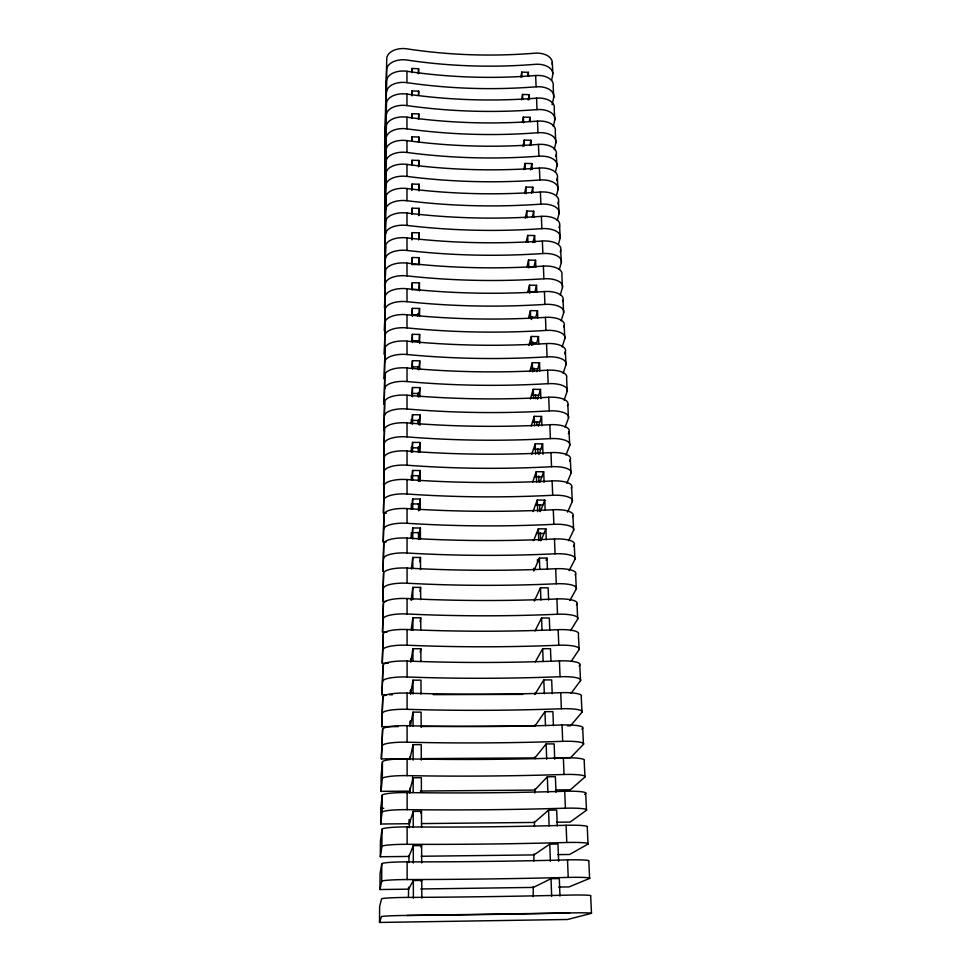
<?xml version="1.0" encoding="UTF-8"?>
<svg xmlns="http://www.w3.org/2000/svg" width="971" height="971" viewBox="0 0 971 971"><rect width="100%" height="100%" fill="white"/><g stroke="black" fill="none" stroke-linecap="round" stroke-linejoin="round"><path stroke-width="1.46" d="M411.316 503.779L411.316 509.144M418.707 539.075L418.707 532.691M535.142 725.701L535.142 724.706M411.267 538.116L411.279 532.642M411.085 599.787L411.085 598.84M386.482 694.763L381.979 694.775L383.023 665.256A19.869 4.2 -0.4 0 1 407.08 661.045A652.427 214.785 -2 0 0 559.43 660.911A19.699 4.127 -1.8 0 1 579.796 665.05L580.512 680.647L570.96 693.44M388.242 663.242L382.258 663.242L383.217 634.087A19.699 4.6 -0.3 0 1 407.08 629.524A643.312 231.984 -2.1 0 0 558.155 629.669A19.529 4.515 -1.9 0 1 578.388 634.233L579.092 649.575L571.13 661.433M387.004 632.145L382.525 632.145L383.399 603.44A19.541 4.976 -0.3 0 1 407.067 598.537A634.464 248.175 -2.2 0 0 556.905 598.949A19.371 4.879 -1.9 0 1 576.992 603.913L577.684 619.013L570.572 630.689M385.754 601.535L382.78 601.535L383.581 573.278A19.384 5.341 -0.2 0 1 407.067 568.059A625.882 263.42 -2.3 0 0 555.679 568.727A19.226 5.243 -2 0 1 575.621 574.079L576.301 588.936L569.904 600.418M386.179 541.976L383.242 541.964L383.946 514.412A19.068 6.02 -0.1 0 1 407.055 508.586A609.448 291.324 -2.5 0 0 553.288 509.726A18.91 5.923 -2.2 0 1 572.939 515.832L573.606 530.215L568.593 540.701M386.361 513.113L383.448 513.089L384.128 485.682A18.922 6.348 0 0 1 407.043 479.553A601.571 304.093 -2.7 0 0 552.111 480.936A18.765 6.239 -2.3 0 1 571.628 487.393L572.283 501.558L567.586 512.118M408.585 889.145L379.964 889.545L381.688 881.207L381.797 863.729A20.913 1.554 -0.8 0 1 407.128 861.86A713.721 85.994 -1.4 0 0 567.513 859.881A20.719 1.529 -1.3 0 1 588.814 861.156L589.615 878.427L569.03 886.911L558.677 887.057M421.681 862.916L421.608 845.583L413.282 845.668L408.985 856.434L380.329 856.75L381.906 846.396L382.016 829.21A20.731 2.039 -0.8 0 1 407.116 826.916A702.64 110.961 -1.5 0 0 566.105 825.277A20.549 2.003 -1.4 0 1 587.249 827.074L588.025 844.042L569.649 854.48L557.803 854.626M421.548 827.316L421.487 811.355L413.221 811.428L409.361 823.711L380.693 824.003L382.113 812.181L382.222 795.285A20.549 2.5 -0.7 0 1 407.116 792.579A691.922 134.399 -1.6 0 0 564.721 791.268A20.367 2.452 -1.5 0 1 585.707 793.562L586.472 810.239L570.111 822.085L556.771 822.219M421.402 792.36L421.353 777.71L413.161 777.771L409.701 791.122L381.033 791.353L382.319 778.548L382.428 761.956A20.379 2.949 -0.6 0 1 407.104 758.849A681.569 156.404 -1.7 0 0 563.362 757.841A20.197 2.901 -1.6 0 1 584.19 760.621L584.943 777.018L570.402 789.787L555.594 789.909M421.28 760.075L421.22 744.636L413.1 744.684L410.005 758.703L381.36 758.897L382.623 729.172A20.197 3.386 -0.6 0 1 407.092 725.689A671.544 177.074 -1.8 0 0 562.027 724.985A20.027 3.326 -1.6 0 1 582.709 728.226L583.45 744.356L570.535 757.671L554.259 757.781M398.231 726.599L381.676 726.672L382.829 696.947A20.027 3.799 -0.5 0 1 407.092 693.088A661.834 196.506 -1.9 0 0 560.716 692.675A19.857 3.726 -1.7 0 1 581.241 696.377L581.969 712.241L570.523 725.81L567.562 725.823M381.979 694.775L383.023 665.256M382.258 663.242L383.217 634.087M382.525 632.145L383.399 603.44M382.78 601.535L383.581 573.278M383.763 543.614L383.023 571.458L383.763 543.614A19.226 5.692 -0.1 0 1 407.055 538.08A617.544 277.791 -2.4 0 0 554.465 538.99A19.068 5.583 -2.1 0 1 574.262 544.719L574.941 559.345L569.115 570.681M383.242 541.964L383.946 514.412M383.448 513.089L384.128 485.682M384.298 457.39L383.642 484.893L384.298 457.39A18.777 6.676 0.1 0 1 407.031 450.993A593.912 316.121 -2.8 0 0 550.958 452.595A18.619 6.554 -2.3 0 1 570.341 459.392L570.984 473.338L566.821 483.327M384.467 429.558L383.812 457.402L384.467 429.558A18.631 6.979 0.1 0 1 407.031 422.883A586.472 327.47 -2.9 0 0 549.829 424.703A18.473 6.858 -2.4 0 1 569.079 431.84L569.71 445.568L565.959 455.108M384.637 402.14L383.982 430.469L384.637 402.14A18.485 7.27 0.2 0 1 407.019 395.209A579.226 338.175 -3.1 0 0 548.712 397.248A18.34 7.149 -2.5 0 1 567.829 404.689L568.448 418.21L565.061 427.337M384.807 375.158L384.128 404.312L384.807 375.158A18.34 7.562 0.3 0 1 407.019 367.973A572.174 348.286 -3.2 0 0 547.608 370.206A18.194 7.428 -2.6 0 1 566.603 377.962L567.21 391.277L564.115 400.088M384.965 348.577L384.273 378.933L384.965 348.577A18.206 7.841 0.3 0 1 407.007 341.149A565.304 357.814 -3.4 0 0 546.527 343.576A18.061 7.707 -2.7 0 1 565.389 351.648L565.996 364.756L563.131 373.301M385.135 322.408L384.395 354.379L385.135 322.408A18.061 8.108 0.4 0 1 407.007 314.738A558.604 366.807 -3.6 0 0 545.471 317.359A17.927 7.974 -2.7 0 1 564.2 325.71L564.794 338.624L562.148 346.926M385.293 296.628L384.492 330.65L385.293 296.628A17.927 8.363 0.5 0 1 407.007 288.727A552.086 375.279 -3.8 0 0 544.415 291.543A17.794 8.229 -2.8 0 1 563.022 300.173L563.605 312.893L561.177 320.879M385.451 271.225L384.589 307.795L385.451 271.225A17.794 8.618 0.6 0 1 406.995 263.117A545.726 383.29 -4 0 0 543.384 266.103A17.66 8.472 -2.9 0 1 561.869 274.999L562.44 287.537L560.243 295.075M385.596 246.209L384.662 285.814L385.596 246.209A17.66 8.848 0.7 0 1 406.995 237.883A539.524 390.84 -4.3 0 0 542.364 241.039A17.527 8.715 -3 0 1 560.728 250.202L561.299 262.558L559.369 269.44M557.293 220.441L559.041 213.681L558.495 201.677A17.272 9.164 -3.2 0 0 540.374 192.015A527.581 404.664 -4.9 0 1 406.983 188.532A17.405 9.309 0.9 0 0 385.9 197.259L384.722 264.743L385.754 221.558A17.539 9.091 0.8 0 1 406.983 213.025A533.48 397.952 -4.6 0 0 541.369 216.351A17.405 8.945 -3.1 0 1 559.599 225.77L560.158 237.944L558.568 243.842M386.045 173.324L384.795 225.369L386.045 173.324A17.284 9.528 0.9 0 1 406.97 164.402A521.84 410.988 -5.3 0 0 539.403 168.044A17.15 9.382 -3.3 0 1 557.403 177.948L557.949 189.77L556.662 194.94M554.223 149.704L555.788 142.968L555.266 131.473A16.908 9.795 -3.6 0 0 537.497 121.12A510.758 422.543 -6.3 0 1 406.958 117.175A17.029 9.953 1.2 0 0 386.337 126.461L384.807 207.102L386.191 149.728A17.15 9.746 1.1 0 1 406.97 140.613A516.232 416.947 -5.8 0 0 538.444 144.412A17.029 9.589 -3.4 0 1 556.322 154.547L556.856 166.199L555.436 172.11M552.123 104.722L553.701 97.476L553.191 86.298A16.677 10.171 -3.8 0 0 535.64 75.52A500.247 432.738 -7.8 0 1 406.958 71.296A16.798 10.341 1.4 0 0 386.616 80.933L384.795 173.481L386.482 103.533A16.92 10.147 1.3 0 1 406.958 94.078A505.43 427.81 -7 0 0 536.562 98.156A16.786 9.989 -3.7 0 1 554.223 108.728L554.744 120.064L553.3 126.448M410.769 661.7L410.794 658.763M535.033 758.752L535.045 756.737M379.515 922.45L381.469 916.648A21.192 0.801 -0.9 0 1 407.14 915.447A731.09 45.37 -1.2 0 0 569.661 912.946A20.998 0.789 -1.2 0 1 591.218 913.408L567.525 919.488L379.515 922.45L379.625 906.489L381.579 898.855A21.095 1.056 -0.9 0 1 407.14 897.422A725.203 59.352 -1.3 0 0 568.933 895.104A20.901 1.044 -1.2 0 1 590.417 895.845M384.662 146.148L386.749 58.636A16.677 10.523 1.5 0 1 406.946 48.841A495.21 437.363 -8.9 0 0 534.73 53.199A16.556 10.353 -4 0 1 552.171 64.183M379.964 889.545L380.062 873.621L381.797 863.729M380.329 856.75L380.438 840.947L382.016 829.21M384.771 158.152L386.689 69.742A16.738 10.426 1.4 0 1 406.946 60.032A497.71 435.093 -8.3 0 0 535.191 64.329A16.616 10.268 -3.9 0 1 552.681 75.204L551.601 80.302M380.693 824.003L380.79 808.309L382.222 795.285M384.807 189.806L386.337 126.461M381.033 791.353L381.13 775.805L382.428 761.956M381.36 758.897L382.623 729.172M381.676 726.672L382.829 696.947M384.759 244.595L385.9 197.259M410.563 693.306L410.587 690.332M410.357 721.271L410.32 726.272L413.039 712.156L421.098 712.131L421.159 727.303M410.053 756.53L410.029 759.565M534.815 788.998L534.778 793.052M409.701 793.089L409.738 789.01M409.41 819.621L409.325 827.802M408.9 862.6L408.997 855.427M408.585 887.154L408.439 897.398M534.463 821.417L534.39 826.503M533.844 861.059L533.965 853.934M533.334 886.45L533.103 896.621M411.704 72.182L411.898 68.48L418.598 68.698L418.61 73.59M411.716 95.012L411.935 90.946L418.683 91.153L418.695 95.401M411.753 117.709L411.983 113.716L418.768 113.923L418.792 118.948M411.789 140.734L412.02 136.826L418.865 137.02L418.877 142.118M411.753 165.373L412.068 160.264L418.95 160.458L418.974 166.369M418.295 73.638L418.598 68.698M411.728 190.037L412.105 184.053L419.047 184.235L419.071 190.984M418.428 95.219L418.683 91.153M411.765 214.033L412.153 208.182L419.144 208.352L419.169 215.198M418.428 119.251L418.768 113.923M411.716 239.788L412.19 232.664L419.229 232.834L419.254 239.012M418.513 142.239L418.865 137.02M412.238 257.509L411.753 264.452L418.78 264.61L419.326 257.667L412.238 257.509L412.25 264.573M418.513 166.842L418.95 160.458M418.622 190.219L419.047 184.235M412.274 282.731L411.801 289.479L418.877 289.625L419.423 282.889L412.274 282.731L412.299 289.892M418.598 215.659L419.144 208.352M412.323 308.341L411.838 314.883L418.974 315.017L419.533 308.475L412.323 308.341L412.335 316.425M418.695 239.958L419.229 232.834M412.372 334.327L411.886 340.663L419.059 340.797L419.63 334.461L412.372 334.327L412.384 342.532M419.763 369.162L419.727 360.836L412.42 360.727L411.922 366.844L419.156 366.953M411.728 396.229L412.469 387.514L419.836 387.623L419.873 396.933M411.74 423.368L412.517 414.738L419.945 414.835L419.982 425.14M418.889 369.902L419.727 360.836M411.655 452.037L412.566 442.375L420.042 442.46L420.091 452.061M418.987 396.338L419.836 387.623M411.692 479.71L412.614 470.462L420.152 470.534L420.2 481.179M418.926 424.679L419.945 414.835M411.583 509.277L412.663 498.985L420.273 499.045L420.309 509.86M419.011 452.122L420.042 442.46M411.57 538.116L412.711 527.969L420.382 528.018L420.419 539.002M418.95 481.143L420.152 470.534M411.364 569.067L412.772 557.427L420.492 557.463L420.54 569.564M418.853 510.673L420.273 499.045M418.889 539.536L420.382 528.018M411.158 600.151L412.821 587.358L420.613 587.382L420.661 599.677M419.885 561.845L420.492 557.463M411.146 630.058L412.881 617.787L420.734 617.799L420.783 630.3M419.994 591.485L420.613 587.382M410.903 661.846L412.93 648.725L420.844 648.725L420.904 661.433M420.103 621.61L420.734 617.799M410.563 694.301L412.991 680.173L420.977 680.161L421.026 694.083M520.881 77L521.743 72.109L528.358 72.327L528.515 76.491M420.225 652.221L420.844 648.725M521.585 99.819L522.556 94.454L529.219 94.66L529.401 99.588M527.69 75.993L528.358 72.327M522.386 122.382L523.381 117.103L530.081 117.309L530.251 121.593M528.2 100.025L529.219 94.66M522.956 146.548L524.219 140.091L530.967 140.285L531.161 145.359M529.316 121.266L530.081 117.309M523.794 169.719L525.056 163.407L531.865 163.589L532.084 169.476M529.923 145.444L530.967 140.285M524.692 192.986L525.918 187.051L532.776 187.233L532.97 192.452M530.542 169.901L531.865 163.589M525.226 218.281L526.792 211.047L533.686 211.217L533.916 217.273M531.489 193.156L532.776 187.233M526.1 242.447L527.678 235.395L534.62 235.552L534.887 242.459M532.387 217.006L533.686 211.217M528.576 260.094L526.974 266.964L533.904 267.122L535.567 260.252L528.576 260.094L528.855 267.887M532.982 242.604L534.62 235.552M555.849 156.537L556.322 154.547M529.486 285.171L527.86 291.846L534.851 291.992L536.538 285.316L529.486 285.171L529.765 293.084M556.759 180.57L557.403 177.948M530.409 310.611L528.758 317.092L535.798 317.226L537.509 310.756L530.409 310.611L530.7 318.646M557.912 203.971L558.495 201.677M531.453 319.52L532.169 316.777M559.078 227.772L559.599 225.77M528.94 345.518L531.343 336.452L538.504 336.573L538.784 343.916M560.243 251.962L560.728 250.202M538.504 336.573L536.769 342.848L529.681 342.727M529.802 371.65L532.29 362.681L539.512 362.79L539.827 371.068M536.902 371.759L539.512 362.79M530.421 399.02L533.261 389.31L540.531 389.407L540.883 398.656M562.61 301.532L563.022 300.173M537.57 399.13L540.531 389.407M531.234 426.099L534.244 416.341L541.563 416.438L541.927 425.832M563.811 326.936L564.2 325.71M538.432 426.196L541.563 416.438M531.78 454.428L535.239 443.808L542.619 443.893L543.02 454.294M564.673 353.845L565.389 351.648M539.002 454.501L542.619 443.893M532.606 482.211L536.247 471.7L543.687 471.772L544.1 482.344M567.489 405.635L567.829 404.689M539.888 482.284L543.687 471.772M420.819 813.164L421.487 811.355M533.018 511.559L537.279 500.029L544.78 500.089L545.156 509.933M568.387 433.636L569.079 431.84M540.337 511.62L544.78 500.089M533.807 540.24L538.322 528.819L545.884 528.867L546.297 539.779M569.637 461.128L570.341 459.392M541.163 540.289L545.884 528.867M533.856 571.045L539.39 558.07L547.001 558.107L547.426 569.188M571.264 488.243L571.628 487.393M546.042 560.279L547.001 558.107M572.55 516.681L572.939 515.832M534.329 601.061L540.471 587.795L548.142 587.819L548.615 600.017M420.941 847.015L421.608 845.583M573.424 546.43L574.262 544.719M535.021 630.956L541.563 617.993L549.307 618.005L549.78 630.422M575.148 574.953L575.621 574.079M408.56 889.193L413.343 880.527L421.754 880.406L421.815 898.054M535.349 661.882L542.68 648.701L550.484 648.701L550.97 661.312M576.471 604.799L576.992 603.913M534.875 694.35L543.809 679.918L551.674 679.906L552.208 693.719M421.074 881.462L421.754 880.406M534.948 725.968L544.962 711.658L552.9 711.634L553.434 725.677M579.141 665.972L579.796 665.05M554.72 759.201L554.138 743.895L546.139 743.932L534.912 757.902L420.625 758.642M581.86 729.172L582.709 728.226M555.995 792.275L555.388 776.703L547.328 776.764L534.742 790.078L420.346 791.025M557.281 825.92L556.674 810.069L548.542 810.154L534.438 822.437L421.511 823.59M584.615 794.436L585.707 793.562M533.953 854.941L549.768 844.115L557.973 844.03L558.641 861.228M533.31 887.458L551.03 878.682L559.308 878.573L559.976 896.075M569.661 912.946L407.14 915.447M420.71 888.975L533.419 887.409M421.135 856.264L534.001 854.905M380.79 808.309L383.8 808.285M420.868 726.49L533.455 725.98M389.48 694.75L392.478 694.738M433.248 694.629L522.738 694.386M412.19 532.63L419.775 532.678M536.502 533.431L543.978 533.48M412.141 503.9L419.666 503.961M535.482 504.908L542.898 504.969M412.105 475.632L419.569 475.705M534.475 476.822L541.842 476.895M412.056 447.801L419.46 447.886M533.492 449.172L540.786 449.257M412.007 420.394L419.363 420.492M532.509 421.948L539.767 422.045M411.971 393.413L419.266 393.522M531.55 395.136L538.747 395.246M530.615 368.737L537.752 368.846M531.331 317.347L531.416 318.779M532.812 341.938L532.982 344.899M534.244 368.252L534.402 371.31M552.305 62.496L552.815 73.541M590.671 895.675L591.485 913.286M535.555 394.736L535.737 398.705M535.64 75.52L536.101 86.795A16.738 10.086 -3.7 0 1 553.701 97.476M536.562 98.156L537.024 109.602A16.847 9.892 -3.6 0 1 554.744 120.064M537.497 121.12L537.97 132.724A16.968 9.686 -3.5 0 1 555.788 142.968M538.444 144.412L538.917 156.185A17.09 9.479 -3.4 0 1 556.856 166.199M539.403 168.044L539.888 179.987A17.211 9.273 -3.3 0 1 557.949 189.77M540.374 192.015L540.871 204.141A17.332 9.055 -3.2 0 1 559.041 213.681M541.369 216.351L541.867 228.646A17.466 8.824 -3.1 0 1 560.158 237.944M542.364 241.039L542.874 253.528A17.587 8.593 -3 0 1 561.299 262.558M543.384 266.103L543.894 278.774A17.721 8.351 -2.9 0 1 562.44 287.537M544.415 291.543L544.937 304.396A17.854 8.096 -2.8 0 1 563.605 312.893M545.471 317.359L545.993 330.419A17.988 7.841 -2.7 0 1 564.794 338.624M546.527 343.576L547.074 356.843A18.121 7.574 -2.6 0 1 565.996 364.756M547.608 370.206L548.166 383.666A18.267 7.295 -2.5 0 1 567.21 391.277M548.712 397.248L549.27 410.915A18.4 7.003 -2.5 0 1 568.448 418.21M549.829 424.703L550.387 438.601A18.546 6.712 -2.4 0 1 569.71 445.568M550.958 452.595L551.54 466.711A18.692 6.396 -2.3 0 1 570.984 473.338M552.111 480.936L552.693 495.271A18.837 6.081 -2.2 0 1 572.283 501.558M553.288 509.726L553.871 524.304A18.995 5.753 -2.1 0 1 573.606 530.215M554.465 538.99L555.072 553.798A19.141 5.413 -2.1 0 1 574.941 559.345M555.679 568.727L556.286 583.777A19.299 5.061 -2 0 1 576.301 588.936M556.905 598.949L557.524 614.242A19.456 4.697 -1.9 0 1 577.684 619.013M558.155 629.669L558.786 645.23A19.614 4.321 -1.8 0 1 579.092 649.575M559.43 660.911L560.061 676.726A19.772 3.933 -1.8 0 1 580.512 680.647M560.716 692.675L561.372 708.757A19.942 3.532 -1.7 0 1 581.969 712.241M562.027 724.985L562.695 741.334A20.112 3.107 -1.6 0 1 583.45 744.356M563.362 757.841L564.042 774.482A20.282 2.682 -1.5 0 1 584.943 777.018M564.721 791.268L565.413 808.2A20.452 2.233 -1.4 0 1 586.472 810.239M566.105 825.277L566.797 842.5A20.634 1.772 -1.4 0 1 588.025 844.042M567.513 859.881L568.217 877.42A20.816 1.287 -1.3 0 1 589.615 878.427M536.757 422.118L536.89 425.395M535.567 260.252L535.846 267.268M536.538 285.316L536.805 292.429M537.509 310.756L537.788 317.978M537.8 448.675L537.995 453.736M533.698 368.385L533.795 371.238M521.743 72.109L521.925 76.964M522.556 94.454L522.738 99.382M523.381 117.103L523.587 122.819M524.219 140.091L524.425 145.893M525.056 163.407L525.275 169.282M525.918 187.051L526.161 193.763M526.792 211.047L527.035 217.856M527.678 235.395L527.921 242.301M531.343 336.452L531.671 345.421M532.29 362.681L532.63 371.784M533.261 389.31L533.601 398.547M534.244 416.341L534.584 425.735M535.239 443.808L535.616 454.21M536.247 471.7L536.635 482.271M537.279 500.029L537.703 511.668M538.322 528.819L538.759 540.641M539.39 558.07L539.791 569.152M540.471 587.795L540.908 600.005M541.563 617.993L542.012 630.41M542.68 648.701L543.141 661.324M543.809 679.918L544.318 693.743M544.962 711.658L545.471 725.713M546.139 743.932L546.697 759.249M547.328 776.764L547.887 792.336M548.542 810.154L549.113 826.005M549.768 844.115L550.399 861.326M551.03 878.682L551.662 896.184M537.436 559.502L537.533 562.415M538.759 475.96L538.954 482.017M539.645 504.823L539.827 511.037M540.386 532.569L540.58 540.738M533.225 539.779L533.249 540.689M533.795 568.266L533.832 570.123M534.305 599.168L534.317 600.114M417.615 313.779L417.639 315.915M417.894 340.675L417.918 342.156M418.125 366.395L418.149 369.478M418.307 393.037L418.331 397.042M419.326 257.667L419.363 264.719M419.423 282.889L419.46 290.839M419.533 308.475L419.557 315.745M419.63 334.461L419.666 343.479M418.465 419.775L418.477 423.89M418.574 447.315L418.598 452.413M418.355 446.757L418.38 451.831M535.106 692.978L535.118 693.962M418.659 475.656L418.671 480.888M418.258 420.528L418.27 423.49M418.452 475.596L418.465 481.094M418.125 393.121L418.137 396.034M418.501 503.597L418.525 510.576M418.513 532.278L418.537 539.342M411.243 419.678L411.255 423.805M418.707 503.84L418.707 510.091M411.898 68.48L411.91 72.667M411.935 90.946L411.947 95.898M411.983 113.716L411.983 118.025M412.02 136.826L412.032 141.196M412.068 160.264L412.068 165.434M412.105 184.053L412.117 190.049M412.153 208.182L412.153 214.263M412.19 232.664L412.202 239.619M412.42 360.727L412.432 369.053M412.469 387.514L412.481 396.823M412.517 414.738L412.529 424.193M412.566 442.375L412.578 451.976M412.614 470.462L412.626 480.208M412.663 498.985L412.687 508.901M412.711 527.969L412.736 538.966M412.772 557.427L412.784 568.593M412.821 587.358L412.845 599.665M412.881 617.787L412.893 630.3M412.93 648.725L412.954 661.433M412.991 680.173L413.015 694.095M413.039 712.156L413.063 726.32M413.1 744.684L413.124 760.123M413.161 777.771L413.185 792.421M413.221 811.428L413.245 827.401M413.282 845.668L413.306 863.025M413.343 880.527L413.379 898.175M412.59 776.958L412.602 779.944M411.303 447.243L411.303 452.328M411.328 475.584L411.328 479.941M410.684 658.751L410.684 661.724M410.49 690.175L410.49 693.185M410.26 721.004L410.26 725.155M409.701 788.294L409.701 791.122M409.361 819.439L409.361 823.711M406.958 71.296L406.958 82.644A16.859 10.244 1.3 0 0 386.543 92.196M406.958 94.078L406.958 105.584A16.968 10.05 1.2 0 0 386.409 114.954M406.958 117.175L406.97 128.852A17.09 9.844 1.1 0 0 386.264 138.052M406.97 140.613L406.97 152.459A17.223 9.637 1 0 0 386.118 161.477M406.97 164.402L406.983 176.419A17.344 9.419 0.9 0 0 385.973 185.255M406.983 188.532L406.983 200.73A17.466 9.2 0.8 0 0 385.827 209.372M406.983 213.025L406.983 225.406A17.599 8.97 0.7 0 0 385.681 233.841M406.995 237.883L406.995 250.457A17.733 8.739 0.6 0 0 385.523 258.674M406.995 263.117L406.995 275.873A17.866 8.484 0.5 0 0 385.366 283.884M407.007 288.727L407.007 301.69A18 8.229 0.5 0 0 385.208 309.47M407.007 314.738L407.007 327.895A18.133 7.974 0.4 0 0 385.05 335.444M407.007 341.149L407.019 354.512A18.267 7.695 0.3 0 0 384.892 361.819M407.019 367.973L407.019 381.542A18.413 7.416 0.2 0 0 384.722 388.594M407.019 395.209L407.031 408.997A18.558 7.125 0.2 0 0 384.552 415.794M407.031 422.883L407.031 436.877A18.704 6.821 0.1 0 0 384.382 443.419M407.031 450.993L407.043 465.218A18.85 6.518 0 0 0 384.213 471.481M407.043 479.553L407.043 494.008A18.995 6.19 0 0 0 384.043 499.992M407.055 508.586L407.055 523.272A19.153 5.862 -0.1 0 0 383.861 528.952M407.055 538.08L407.055 553.009A19.299 5.51 -0.2 0 0 383.679 558.386M407.067 568.059L407.067 583.231A19.456 5.158 -0.2 0 0 383.496 588.292M407.067 598.537L407.067 613.975A19.626 4.782 -0.3 0 0 383.302 618.697M407.08 629.524L407.08 645.217A19.784 4.406 -0.4 0 0 383.12 649.611M407.08 661.045L407.092 676.993A19.954 4.005 -0.5 0 0 382.926 681.035M407.092 693.088L407.092 709.316A20.112 3.593 -0.5 0 0 382.732 712.993M407.092 725.689L407.104 742.196A20.294 3.168 -0.6 0 0 382.525 745.497M407.104 758.849L407.104 775.635A20.464 2.731 -0.7 0 0 382.319 778.548M407.116 792.579L407.116 809.668A20.634 2.27 -0.7 0 0 382.113 812.181M407.116 826.916L407.128 844.309A20.816 1.796 -0.8 0 0 381.906 846.396M407.128 861.86L407.128 879.556A20.998 1.311 -0.9 0 0 381.688 881.207M536.101 86.795A502.82 430.323 -7.4 0 1 406.958 82.644M537.024 109.602A508.076 425.213 -6.6 0 1 406.958 105.584M537.97 132.724A513.477 419.788 -6 0 1 406.97 128.852M538.917 156.185A519.012 414.01 -5.5 0 1 406.97 152.459M539.888 179.987A524.692 407.881 -5.1 0 1 406.983 176.419M540.871 204.141A530.518 401.363 -4.7 0 1 406.983 200.73M541.867 228.646A536.49 394.444 -4.4 0 1 406.983 225.406M542.874 253.528A542.607 387.113 -4.2 0 1 406.995 250.457M543.894 278.774A548.882 379.345 -3.9 0 1 406.995 275.873M544.937 304.396A555.327 371.104 -3.7 0 1 407.007 301.69M545.993 330.419A561.93 362.377 -3.5 0 1 407.007 327.895M547.074 356.843A568.715 353.116 -3.3 0 1 407.019 354.512M548.166 383.666A575.669 343.309 -3.1 0 1 407.019 381.542M549.27 410.915A582.818 332.907 -3 0 1 407.031 408.997M551.54 466.711A597.723 310.198 -2.7 0 1 407.043 465.218M552.693 495.271A605.479 297.806 -2.6 0 1 407.043 494.008M553.871 524.304A613.466 284.661 -2.5 0 1 407.055 523.272M555.072 553.798A621.683 270.715 -2.4 0 1 407.055 553.009M556.286 583.777A630.143 255.907 -2.3 0 1 407.067 583.231M557.524 614.242A638.857 240.201 -2.2 0 1 407.067 613.975M558.786 645.23A647.827 223.512 -2.1 0 1 407.08 645.217M560.061 676.726A657.088 205.791 -2 0 1 407.092 676.993M561.372 708.757A666.652 186.942 -1.9 0 1 407.092 709.316M562.695 741.334A676.508 166.903 -1.8 0 1 407.104 742.196M564.042 774.482A686.703 145.577 -1.7 0 1 407.104 775.635M565.413 808.2A697.239 122.868 -1.6 0 1 407.116 809.668M566.797 842.5A708.126 98.678 -1.5 0 1 407.128 844.309M568.217 877.42A719.414 72.886 -1.4 0 1 407.128 879.556M550.387 438.601A590.174 321.887 -2.9 0 1 407.031 436.877"/></g></svg>
